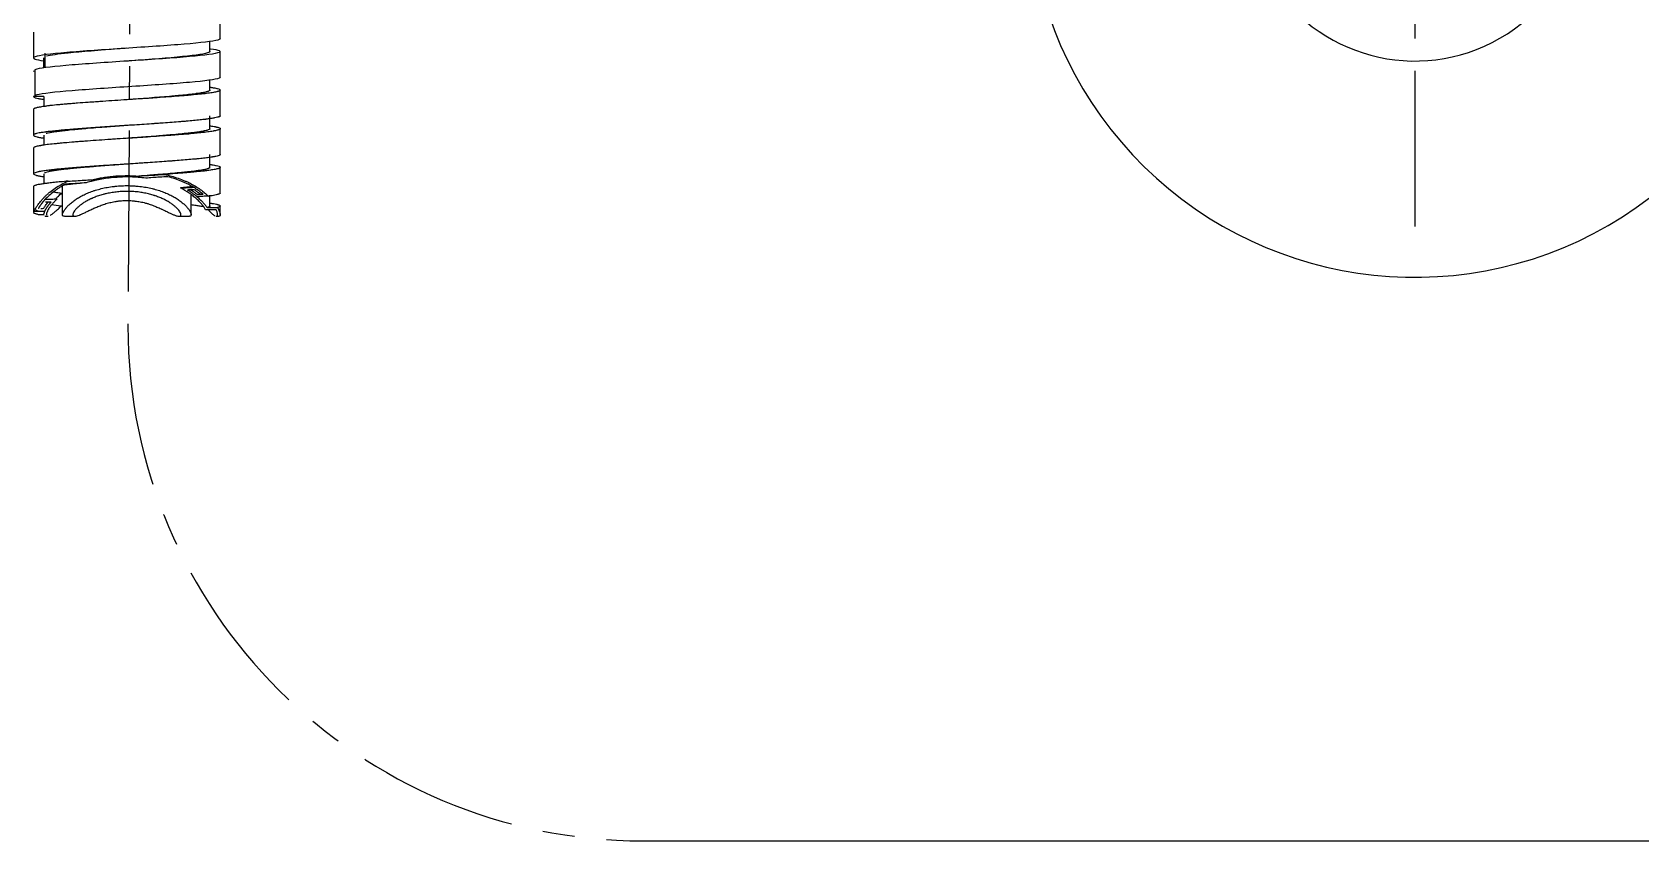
# Model space of a CAD drawing. Extents: x 0 to 1128, y 0 to 827.
# Drawn here: x 252.7 to 377.6, y 131.9 to 194.7 of the extents above; entities that cross this region are included whole.
import ezdxf

# ---------------------------------------------------------------- set-up
doc = ezdxf.new("R2010")
doc.units = 0
doc.header["$LTSCALE"] = 10
doc.header["$MEASUREMENT"] = 0
doc.linetypes.add('CENTER', pattern=[2, 1.25, -0.25, 0.25, -0.25])
doc.linetypes.add('CENTER2', pattern=[28.575, 19.05, -3.175, 3.175, -3.175])
doc.layers.add('1', color=7, linetype='CONTINUOUS')
doc.layers.add('Cneter', color=1, linetype='CENTER2', lineweight=13)

msp = doc.modelspace()

# ---------------------------------------------------------------- linework, layer by layer
at = {"layer": '1', "color": 1, "linetype": 'CENTER', "lineweight": -3}
for p, q in [((260.69, 267.02), (260.13, 171.85)), ((360.05, 231.67), (360.05, 179.58))]:
    msp.add_line(p, q, dxfattribs=at)
at = {"layer": '1', "color": 7, "linetype": 'Continuous', "lineweight": -3}
for p, q in [((253.6, 191.9), (253.6, 192.68)), ((255.05, 180.49), (255.05, 182.72)), ((265.05, 180.49), (265.05, 182.01)), ((253.71, 180.37), (253.94, 180.37)), ((255.21, 180.37), (256, 180.37)), ((264.09, 180.37), (264.91, 180.37)), ((266.97, 180.37), (267.19, 180.37))]:
    msp.add_line(p, q, dxfattribs=at)
for radius, start, end in [(30, 300, 93.8944), (30, 146.1056, 300), (13.2, 210, 30)]:
    msp.add_arc((360.05, 205.63), radius, start, end, dxfattribs=at)
at = {"layer": '1', "color": 1, "linetype": 'CENTER', "lineweight": -3}
msp.add_arc((300.13, 171.85), 40, 180, 270, dxfattribs=at)
at = {"layer": '1', "color": 7, "linetype": 'Continuous', "lineweight": -3}
for points, degree in [([(267.29, 194.17), (267.29, 195.17), (267.29, 196.17)], 2), ([(252.8, 194.67), (252.8, 193.67), (252.8, 192.67)], 2), ([(266.5, 193.17), (266.5, 193.56), (266.5, 193.95)], 2), ([(253.69, 193.05), (253.69, 192.48), (253.69, 191.91)], 2), ([(267.3, 191.17), (267.3, 192.17), (267.3, 193.17)], 2), ([(252.9, 191.75), (252.9, 190.75), (252.9, 189.75)], 2), ([(266.5, 190.16), (266.5, 190.56), (266.5, 190.95)], 2), ([(267.3, 188.16), (267.3, 189.17), (267.3, 190.18)], 2), ([(253.6, 189.67), (253.33, 189.67), (253.07, 189.67), (252.8, 189.67)], 3), ([(252.8, 188.68), (252.8, 187.67), (252.8, 186.66)], 2), ([(252.86, 189.62), (252.86, 189.61), (252.86, 189.6)], 2), ([(253.6, 189.68), (253.6, 189.29), (253.6, 188.89)], 2), ([(266.49, 187.16), (266.49, 187.67), (266.49, 188.17)], 2), ([(253.6, 186.67), (253.6, 186.28), (253.6, 185.89)], 2), ([(267.3, 185.16), (267.3, 186.17), (267.3, 187.18)], 2), ([(252.8, 185.68), (252.8, 184.67), (252.8, 183.66)], 2), ([(266.5, 184.16), (266.5, 184.67), (266.5, 185.17)], 2), ([(253.6, 183.67), (253.6, 183.28), (253.6, 182.89)], 2), ([(267.3, 182.16), (267.3, 183.17), (267.3, 184.18)], 2), ([(252.8, 182.68), (252.8, 181.67), (252.8, 180.66)], 2), ([(264.91, 182.43), (264.86, 182.42), (264.81, 182.42), (264.76, 182.41)], 3), ([(265.49, 181.9), (265.27, 182.07), (265.03, 182.24), (264.76, 182.41)], 3), ([(265.27, 182.43), (265.18, 182.43), (265.1, 182.43), (265.02, 182.42)], 3), ([(265.97, 182.1), (265.75, 182.27), (265.51, 182.44), (265.24, 182.62)], 3), ([(253.94, 181.47), (253.87, 181.46), (253.79, 181.46), (253.72, 181.46)], 3), ([(254.17, 181.47), (254.11, 181.46), (254.07, 181.45), (254.02, 181.44)], 3), ([(254.23, 181.29), (254.42, 181.25), (254.66, 181.22), (254.96, 181.18)], 3), ([(254.91, 182.11), (254.96, 182.11), (255, 182.11), (255.05, 182.11)], 3), ([(265.51, 182.08), (265.58, 182.08), (265.66, 182.09), (265.74, 182.09)], 3), ([(265.74, 182.09), (265.81, 182.09), (265.89, 182.09), (265.97, 182.1)], 3), ([(265.81, 182.1), (265.79, 182.1), (265.76, 182.09), (265.74, 182.09)], 3), ([(266.5, 181.17), (266.5, 182)], 1), ([(267.29, 180.52), (267.29, 181.17)], 1), ([(253.38, 180.98), (253.45, 180.98), (253.52, 180.98), (253.59, 180.99)], 3), ([(266.27, 181.04), (266.4, 181.05), (266.67, 181.05), (266.95, 181.05), (267.09, 181.06)], 3)]:
    msp.add_open_spline(points, degree=degree, dxfattribs=at)
for points, knots in [([(267.29, 194.17), (267.3, 194.12), (266.93, 193.96), (264.31, 193.7), (259.23, 193.37), (254.51, 193.05), (252.38, 192.74), (252.96, 192.54), (253.57, 192.45)], [0, 0, 0, 0, 0.087289, 0.276034, 0.464778, 0.653523, 0.842267, 1, 1, 1, 1]), ([(266.54, 193.39), (267.2, 193.29), (267.71, 193.09), (265.29, 192.77), (260.46, 192.45), (255.45, 192.12), (253.33, 191.89), (252.94, 191.77), (252.9, 191.75)], [0, 0, 0, 0, 0.180216, 0.378062, 0.575909, 0.773756, 0.971603, 1, 1, 1, 1]), ([(260.05, 193.42), (259.82, 193.4), (258.14, 193.28), (255.45, 193.07), (254.12, 192.88), (253.82, 192.8)], [0, 0, 0, 0, 0.080214, 0.600205, 1, 1, 1, 1]), ([(266.5, 193.17), (266.5, 193.15), (266.36, 193.01), (264.71, 192.77), (261.74, 192.55), (260.17, 192.43), (260.06, 192.42)], [0, 0, 0, 0, 0.100189, 0.533786, 0.967382, 1, 1, 1, 1]), ([(252.8, 191.67), (252.8, 191.65), (252.82, 191.63), (252.86, 191.61), (252.86, 191.61), (252.86, 191.61)], [0, 0, 0, 0, 0.990096, 0.990096, 1, 1, 1, 1]), ([(267.3, 191.17), (267.3, 191.15), (267.14, 191.01), (265.29, 190.77), (260.46, 190.45), (255.45, 190.12), (253.33, 189.89), (252.94, 189.77), (252.9, 189.75)], [0, 0, 0, 0, 0.052721, 0.281364, 0.510007, 0.73865, 0.967293, 1, 1, 1, 1]), ([(266.51, 190.4), (266.54, 190.39), (266.58, 190.39), (266.62, 190.38), (266.64, 190.38), (266.67, 190.37), (266.72, 190.36), (266.77, 190.36), (266.91, 190.33), (267.01, 190.31), (267.16, 190.27), (267.22, 190.25), (267.26, 190.22), (267.27, 190.21), (267.28, 190.2), (267.28, 190.2), (267.3, 190.18), (267.3, 190.17), (267.29, 190.14), (267.26, 190.12), (267.19, 190.09), (267.16, 190.08), (267.12, 190.06), (267.11, 190.06), (267.09, 190.06), (267.08, 190.05), (267.05, 190.05), (267.03, 190.04), (266.92, 190.01), (266.81, 189.99), (266.55, 189.95), (266.4, 189.93), (266.19, 189.9), (266.15, 189.9), (266.09, 189.89), (266.06, 189.89), (266.02, 189.88), (265.9, 189.87), (265.78, 189.86), (265.48, 189.83), (265.27, 189.81), (264.93, 189.77), (264.81, 189.76), (264.62, 189.75), (264.56, 189.74), (264.47, 189.73), (264.43, 189.73), (264.37, 189.73), (264.34, 189.72), (264.05, 189.7), (263.78, 189.68), (263.22, 189.64), (262.93, 189.62), (262.56, 189.59), (262.48, 189.59), (262.33, 189.57), (262.25, 189.57), (262.03, 189.55), (261.87, 189.54), (261.41, 189.51), (261.09, 189.49), (260.62, 189.46), (260.46, 189.45), (260.22, 189.43), (260.11, 189.43), (259.98, 189.42), (259.9, 189.41), (259.86, 189.41), (259.5, 189.39), (259.19, 189.36), (258.56, 189.32), (258.25, 189.3), (257.8, 189.27), (257.64, 189.26), (257.42, 189.24), (257.34, 189.24), (257.2, 189.23), (257.12, 189.22), (256.76, 189.2), (256.48, 189.18), (256.08, 189.14), (255.95, 189.13), (255.69, 189.11), (255.56, 189.1), (255.41, 189.09), (255.38, 189.09), (255.31, 189.08), (255.22, 189.07), (255.14, 189.07), (254.96, 189.05), (254.85, 189.04), (254.53, 189.01), (254.33, 188.99), (254.05, 188.96), (253.96, 188.95), (253.84, 188.93), (253.79, 188.92), (253.71, 188.91), (253.68, 188.91), (253.49, 188.88), (253.36, 188.86), (253.19, 188.83), (253.14, 188.82), (253.05, 188.8), (253.01, 188.79), (252.96, 188.77), (252.94, 188.77), (252.91, 188.76), (252.9, 188.75), (252.86, 188.74), (252.85, 188.73), (252.81, 188.7), (252.8, 188.69), (252.8, 188.67)], [0, 0, 0, 0, 0.008171, 0.008171, 0.012731, 0.012731, 0.01729, 0.02641, 0.02641, 0.062888, 0.062888, 0.099365, 0.099365, 0.108485, 0.108485, 0.117604, 0.117604, 0.135843, 0.135843, 0.172321, 0.172321, 0.19056, 0.19056, 0.195119, 0.195119, 0.199679, 0.199679, 0.208798, 0.208798, 0.245276, 0.245276, 0.281754, 0.281754, 0.290873, 0.290873, 0.295433, 0.295433, 0.299993, 0.318231, 0.318231, 0.354709, 0.354709, 0.372948, 0.372948, 0.382067, 0.382067, 0.386627, 0.386627, 0.391187, 0.391187, 0.427665, 0.427665, 0.464142, 0.464142, 0.473262, 0.473262, 0.482381, 0.482381, 0.50062, 0.50062, 0.537098, 0.537098, 0.555337, 0.555337, 0.564456, 0.569016, 0.569016, 0.573575, 0.573575, 0.610053, 0.610053, 0.646531, 0.646531, 0.66477, 0.66477, 0.673889, 0.673889, 0.683009, 0.683009, 0.719486, 0.719486, 0.737725, 0.737725, 0.755964, 0.755964, 0.760524, 0.760524, 0.765083, 0.774203, 0.774203, 0.792442, 0.792442, 0.828919, 0.828919, 0.847158, 0.847158, 0.856278, 0.856278, 0.865397, 0.865397, 0.901875, 0.901875, 0.920114, 0.920114, 0.938352, 0.938352, 0.947472, 0.947472, 0.956591, 0.956591, 0.97483, 0.97483, 1, 1, 1, 1]), ([(266.5, 190.17), (266.5, 190.16), (266.49, 190.15), (266.46, 190.12), (266.43, 190.1), (266.36, 190.07), (266.34, 190.07), (266.32, 190.06), (266.31, 190.06), (266.29, 190.05), (266.24, 190.04), (266.19, 190.02), (266.05, 189.99), (265.94, 189.97), (265.75, 189.94), (265.68, 189.93), (265.57, 189.91), (265.53, 189.91), (265.46, 189.9), (265.42, 189.89), (265.21, 189.86), (265.03, 189.84), (264.65, 189.8), (264.44, 189.78), (264.17, 189.75), (264.11, 189.75), (264, 189.74), (263.94, 189.73), (263.77, 189.72), (263.65, 189.7), (263.29, 189.67), (263.04, 189.65), (262.65, 189.62), (262.52, 189.61), (262.32, 189.59), (262.22, 189.59), (262.11, 189.58), (262.04, 189.57), (262.01, 189.57), (261.7, 189.54), (261.42, 189.52), (260.85, 189.48), (260.57, 189.46), (260.21, 189.43), (260.13, 189.43), (260.05, 189.42), (260.04, 189.42)], [0, 0, 0, 0, 0.042939, 0.042939, 0.1278, 0.1278, 0.149015, 0.149015, 0.159623, 0.159623, 0.17023, 0.212661, 0.212661, 0.297522, 0.297522, 0.339952, 0.339952, 0.361167, 0.361167, 0.382382, 0.382382, 0.467243, 0.467243, 0.552104, 0.552104, 0.573319, 0.573319, 0.594535, 0.594535, 0.636965, 0.636965, 0.721826, 0.721826, 0.764256, 0.764256, 0.785472, 0.796079, 0.796079, 0.806687, 0.806687, 0.891548, 0.891548, 0.976409, 0.976409, 0.997624, 1, 1, 1, 1]), ([(252.8, 189.67), (252.8, 189.65), (252.81, 189.64), (252.85, 189.62), (252.86, 189.61), (252.86, 189.61)], [0, 0, 0, 0, 0.794912, 0.794912, 1, 1, 1, 1]), ([(252.9, 189.59), (252.92, 189.58), (252.94, 189.58), (253.01, 189.55), (253.08, 189.54), (253.17, 189.52), (253.18, 189.52), (253.2, 189.51), (253.21, 189.51), (253.25, 189.5), (253.31, 189.49), (253.39, 189.48), (253.49, 189.46), (253.54, 189.45), (253.58, 189.45)], [0, 0, 0, 0, 0.147966, 0.147966, 0.498597, 0.498597, 0.542426, 0.542426, 0.586255, 0.586255, 0.673913, 0.849228, 0.849228, 1, 1, 1, 1]), ([(267.3, 188.17), (267.3, 188.17), (267.29, 188.16), (267.28, 188.14), (267.26, 188.12), (267.21, 188.1), (267.19, 188.09), (267.15, 188.08), (267.14, 188.07), (267.11, 188.06), (267.1, 188.06), (267.02, 188.04), (266.94, 188.02), (266.77, 187.99), (266.56, 187.95), (266.31, 187.92), (266.16, 187.9), (266.14, 187.9), (266.11, 187.89), (266.09, 187.89), (266.03, 187.89), (265.92, 187.87), (265.81, 187.86), (265.57, 187.83), (265.4, 187.82), (265.05, 187.78), (264.86, 187.77), (264.61, 187.75), (264.56, 187.74), (264.46, 187.73), (264.41, 187.73), (264.26, 187.72), (264.15, 187.71), (263.83, 187.68), (263.61, 187.67), (263.16, 187.63), (262.92, 187.62), (262.57, 187.59), (262.45, 187.58), (262.29, 187.57), (262.26, 187.57), (262.2, 187.57), (262.11, 187.56), (262.02, 187.55), (261.71, 187.53), (261.46, 187.51), (260.96, 187.48), (260.7, 187.46), (260.32, 187.44), (260.19, 187.43), (260, 187.42), (259.93, 187.41), (259.81, 187.41), (259.74, 187.4), (259.42, 187.38), (259.17, 187.36), (258.66, 187.33), (258.41, 187.31), (258.04, 187.29), (257.92, 187.28), (257.74, 187.27), (257.65, 187.26), (257.56, 187.25), (257.5, 187.25), (257.47, 187.25), (257.2, 187.23), (256.96, 187.21), (256.51, 187.18), (256.29, 187.16), (255.86, 187.13), (255.66, 187.11), (255.41, 187.09), (255.36, 187.09), (255.26, 187.08), (255.12, 187.06), (254.98, 187.05), (254.71, 187.03), (254.37, 186.99), (254.08, 186.96), (253.9, 186.94), (253.87, 186.93), (253.82, 186.93), (253.8, 186.93), (253.77, 186.92), (253.69, 186.91), (253.61, 186.9), (253.44, 186.87), (253.34, 186.86), (253.16, 186.82), (253.09, 186.81), (252.99, 186.78), (252.96, 186.77), (252.93, 186.76), (252.93, 186.76), (252.92, 186.76), (252.9, 186.75), (252.88, 186.74), (252.84, 186.72), (252.82, 186.71), (252.8, 186.67), (252.8, 186.66), (252.83, 186.63), (252.84, 186.62), (252.86, 186.61), (252.87, 186.61), (252.89, 186.6), (252.9, 186.59), (252.95, 186.57), (253.01, 186.55), (253.15, 186.52), (253.23, 186.5), (253.38, 186.48), (253.43, 186.47), (253.51, 186.46), (253.55, 186.45), (253.58, 186.45), (253.59, 186.45)], [0, 0, 0, 0, 0.009317, 0.009317, 0.038615, 0.038615, 0.053264, 0.053264, 0.060588, 0.060588, 0.067913, 0.067913, 0.097211, 0.097211, 0.126509, 0.155807, 0.155807, 0.159469, 0.159469, 0.163131, 0.163131, 0.170456, 0.185105, 0.185105, 0.214403, 0.214403, 0.243701, 0.243701, 0.251025, 0.251025, 0.25835, 0.25835, 0.272999, 0.272999, 0.302297, 0.302297, 0.331595, 0.331595, 0.346244, 0.346244, 0.349906, 0.349906, 0.353569, 0.360893, 0.360893, 0.390191, 0.390191, 0.419489, 0.419489, 0.434138, 0.434138, 0.441463, 0.441463, 0.448787, 0.448787, 0.478085, 0.478085, 0.507383, 0.507383, 0.522032, 0.522032, 0.529357, 0.533019, 0.533019, 0.536681, 0.536681, 0.565979, 0.565979, 0.595277, 0.595277, 0.624575, 0.624575, 0.6319, 0.6319, 0.639224, 0.653873, 0.653873, 0.683171, 0.712469, 0.712469, 0.719794, 0.719794, 0.723456, 0.723456, 0.727118, 0.741767, 0.741767, 0.771065, 0.771065, 0.800363, 0.800363, 0.815012, 0.815012, 0.818675, 0.818675, 0.822337, 0.829661, 0.829661, 0.858959, 0.858959, 0.888257, 0.888257, 0.902906, 0.902906, 0.910231, 0.910231, 0.917555, 0.917555, 0.946853, 0.946853, 0.976151, 0.976151, 0.9908, 0.9908, 0.998125, 1, 1, 1, 1]), ([(266.5, 187.4), (266.51, 187.4), (266.52, 187.39), (266.67, 187.37), (266.79, 187.35), (266.93, 187.33), (266.95, 187.32), (266.99, 187.31), (267, 187.31), (267.02, 187.3), (267.03, 187.3), (267.08, 187.29), (267.12, 187.28), (267.22, 187.25), (267.26, 187.23), (267.29, 187.19), (267.3, 187.18), (267.3, 187.17), (267.29, 187.16), (267.29, 187.15), (267.29, 187.15), (267.28, 187.14), (267.26, 187.12), (267.22, 187.1), (267.1, 187.06), (267.02, 187.04), (266.89, 187.01), (266.85, 187), (266.81, 187), (266.78, 186.99), (266.77, 186.99), (266.69, 186.97), (266.62, 186.96), (266.41, 186.93), (266.25, 186.91), (265.9, 186.87), (265.71, 186.85), (265.47, 186.82), (265.44, 186.82), (265.39, 186.82), (265.31, 186.81), (265.22, 186.8), (265.05, 186.79), (264.94, 186.77), (264.58, 186.74), (264.33, 186.72), (263.93, 186.69), (263.8, 186.68), (263.62, 186.67), (263.59, 186.67), (263.52, 186.66), (263.41, 186.65), (263.31, 186.64), (262.95, 186.62), (262.65, 186.6), (262.05, 186.55), (261.74, 186.53), (261.39, 186.51), (261.35, 186.51), (261.27, 186.5), (261.23, 186.5), (261.11, 186.49), (261.03, 186.49), (260.8, 186.47), (260.64, 186.46), (260.16, 186.43), (259.85, 186.41), (259.37, 186.38), (259.21, 186.37), (258.98, 186.35), (258.9, 186.35), (258.74, 186.33), (258.66, 186.33), (258.27, 186.3), (257.96, 186.28), (257.36, 186.24), (257.07, 186.22), (256.71, 186.19), (256.64, 186.19), (256.54, 186.18), (256.5, 186.18), (256.43, 186.17), (256.26, 186.16), (256.09, 186.15), (255.7, 186.11), (255.45, 186.09), (255.09, 186.06), (254.98, 186.05), (254.81, 186.04), (254.76, 186.03), (254.65, 186.02), (254.6, 186.01), (254.34, 185.99), (254.15, 185.97), (253.8, 185.93), (253.65, 185.9), (253.47, 185.88), (253.42, 185.87), (253.38, 185.86), (253.34, 185.86), (253.33, 185.85), (253.25, 185.84), (253.2, 185.83), (253.05, 185.8), (252.97, 185.78), (252.86, 185.74), (252.82, 185.72), (252.81, 185.69), (252.8, 185.68), (252.8, 185.68), (252.8, 185.67), (252.8, 185.67)], [0, 0, 0, 0, 0.002261, 0.002261, 0.038722, 0.038722, 0.047838, 0.047838, 0.052396, 0.052396, 0.056953, 0.056953, 0.075184, 0.075184, 0.111646, 0.111646, 0.129877, 0.129877, 0.138992, 0.14355, 0.14355, 0.148108, 0.148108, 0.184569, 0.184569, 0.221031, 0.221031, 0.230147, 0.234704, 0.234704, 0.239262, 0.239262, 0.257493, 0.257493, 0.293955, 0.293955, 0.330416, 0.330416, 0.334974, 0.334974, 0.339532, 0.348647, 0.348647, 0.366878, 0.366878, 0.40334, 0.40334, 0.421571, 0.421571, 0.426128, 0.426128, 0.430686, 0.439802, 0.439802, 0.476263, 0.476263, 0.512725, 0.512725, 0.517283, 0.517283, 0.521841, 0.521841, 0.530956, 0.530956, 0.549187, 0.549187, 0.585649, 0.585649, 0.603879, 0.603879, 0.612995, 0.612995, 0.62211, 0.62211, 0.658572, 0.658572, 0.695034, 0.695034, 0.704149, 0.704149, 0.708707, 0.708707, 0.713265, 0.731496, 0.731496, 0.767957, 0.767957, 0.786188, 0.786188, 0.795304, 0.795304, 0.804419, 0.804419, 0.840881, 0.840881, 0.877343, 0.877343, 0.886458, 0.891016, 0.891016, 0.895573, 0.895573, 0.913804, 0.913804, 0.950266, 0.950266, 0.986728, 0.986728, 0.995843, 0.995843, 1, 1, 1, 1]), ([(260.05, 187.42), (260.03, 187.42), (260.01, 187.42), (259.76, 187.4), (259.53, 187.38), (259.07, 187.35), (258.84, 187.33), (258.51, 187.31), (258.4, 187.3), (258.23, 187.28), (258.17, 187.28), (258.06, 187.27), (258.01, 187.27), (257.73, 187.25), (257.52, 187.23), (257.1, 187.2), (256.9, 187.18), (256.51, 187.14), (256.32, 187.13), (255.95, 187.09), (255.77, 187.08), (255.44, 187.04), (255.28, 187.02), (254.98, 186.99), (254.84, 186.97), (254.68, 186.95), (254.65, 186.95), (254.59, 186.94), (254.49, 186.93), (254.41, 186.91), (254.25, 186.89), (254.15, 186.87), (253.98, 186.84), (253.9, 186.82), (253.83, 186.8), (253.81, 186.79), (253.79, 186.79), (253.79, 186.79), (253.79, 186.79)], [0, 0, 0, 0, 0.007255, 0.007255, 0.087861, 0.087861, 0.168467, 0.168467, 0.20877, 0.20877, 0.228921, 0.228921, 0.249073, 0.249073, 0.329679, 0.329679, 0.410285, 0.410285, 0.490891, 0.490891, 0.571498, 0.571498, 0.652104, 0.652104, 0.73271, 0.73271, 0.752861, 0.752861, 0.773013, 0.813316, 0.813316, 0.893922, 0.893922, 0.974528, 0.974528, 0.99468, 0.99468, 1, 1, 1, 1]), ([(266.49, 187.17), (266.49, 187.17), (266.49, 187.17), (266.49, 187.16), (266.49, 187.16), (266.49, 187.15), (266.48, 187.14), (266.46, 187.12), (266.42, 187.1), (266.31, 187.05), (266.23, 187.03), (266.11, 187), (266.09, 187), (266.03, 186.99), (266.01, 186.98), (265.92, 186.97), (265.86, 186.96), (265.66, 186.92), (265.51, 186.9), (265.27, 186.87), (265.18, 186.86), (265.05, 186.84), (264.98, 186.84), (264.91, 186.83), (264.86, 186.82), (264.83, 186.82), (264.61, 186.8), (264.41, 186.78), (263.97, 186.73), (263.74, 186.71), (263.43, 186.69), (263.37, 186.68), (263.28, 186.67), (263.25, 186.67), (263.18, 186.66), (263.15, 186.66), (262.99, 186.65), (262.86, 186.64), (262.47, 186.6), (262.2, 186.58), (261.79, 186.55), (261.65, 186.54), (261.44, 186.53), (261.33, 186.52), (261.23, 186.51), (261.15, 186.5), (261.12, 186.5), (260.8, 186.48), (260.51, 186.46), (260.16, 186.43), (260.11, 186.43), (260.05, 186.42)], [0, 0, 0, 0, 0.001706, 0.001706, 0.023033, 0.023033, 0.044361, 0.044361, 0.12967, 0.12967, 0.21498, 0.21498, 0.236308, 0.236308, 0.257635, 0.257635, 0.30029, 0.30029, 0.385599, 0.385599, 0.428254, 0.428254, 0.449582, 0.460245, 0.460245, 0.470909, 0.470909, 0.556219, 0.556219, 0.641529, 0.641529, 0.662856, 0.662856, 0.67352, 0.67352, 0.684183, 0.684183, 0.726838, 0.726838, 0.812148, 0.812148, 0.854803, 0.854803, 0.87613, 0.886794, 0.886794, 0.897458, 0.897458, 0.982767, 0.982767, 1, 1, 1, 1]), ([(267.3, 185.17), (267.3, 185.16), (267.29, 185.16), (267.28, 185.14), (267.27, 185.13), (267.23, 185.11), (267.19, 185.09), (267.09, 185.06), (267.02, 185.04), (266.91, 185.01), (266.86, 185), (266.81, 184.99), (266.79, 184.99), (266.77, 184.99), (266.76, 184.99), (266.72, 184.98), (266.69, 184.98), (266.56, 184.95), (266.45, 184.94), (266.19, 184.9), (266.05, 184.89), (265.82, 184.86), (265.75, 184.85), (265.62, 184.84), (265.58, 184.84), (265.5, 184.83), (265.46, 184.82), (265.24, 184.8), (265.06, 184.79), (264.68, 184.75), (264.48, 184.74), (264.07, 184.7), (263.85, 184.68), (263.6, 184.67), (263.57, 184.66), (263.51, 184.66), (263.43, 184.65), (263.23, 184.64), (263.05, 184.63), (262.7, 184.6), (262.46, 184.58), (261.98, 184.55), (261.73, 184.53), (261.42, 184.51), (261.35, 184.51), (261.23, 184.5), (261.16, 184.5), (260.97, 184.48), (260.84, 184.47), (260.46, 184.45), (260.21, 184.43), (259.7, 184.4), (259.45, 184.38), (259.13, 184.36), (259.06, 184.36), (258.94, 184.35), (258.87, 184.34), (258.68, 184.33), (258.56, 184.32), (258.18, 184.3), (257.94, 184.28), (257.45, 184.25), (257.22, 184.23), (256.87, 184.2), (256.76, 184.2), (256.58, 184.18), (256.53, 184.18), (256.42, 184.17), (256.36, 184.17), (256.09, 184.15), (255.87, 184.13), (255.47, 184.1), (255.27, 184.08), (254.99, 184.05), (254.9, 184.04), (254.77, 184.03), (254.73, 184.03), (254.64, 184.02), (254.6, 184.02), (254.39, 183.99), (254.23, 183.98), (253.94, 183.94), (253.81, 183.93), (253.56, 183.89), (253.45, 183.88), (253.33, 183.85), (253.31, 183.85), (253.26, 183.84), (253.19, 183.83), (253.05, 183.8), (252.96, 183.77), (252.87, 183.74), (252.84, 183.72), (252.82, 183.7), (252.81, 183.7), (252.81, 183.69), (252.8, 183.69), (252.8, 183.67), (252.8, 183.67), (252.81, 183.64), (252.84, 183.62), (252.9, 183.59), (252.95, 183.57), (253.03, 183.55), (253.04, 183.55), (253.08, 183.54), (253.1, 183.53), (253.15, 183.52), (253.27, 183.5), (253.42, 183.47), (253.55, 183.45), (253.57, 183.45), (253.59, 183.45)], [0, 0, 0, 0, 0.013707, 0.013707, 0.028352, 0.028352, 0.057642, 0.057642, 0.086931, 0.086931, 0.101576, 0.101576, 0.105237, 0.105237, 0.108898, 0.108898, 0.11622, 0.11622, 0.14551, 0.14551, 0.174799, 0.174799, 0.189444, 0.189444, 0.196766, 0.196766, 0.204089, 0.204089, 0.233378, 0.233378, 0.262668, 0.262668, 0.291957, 0.291957, 0.295618, 0.295618, 0.299279, 0.306602, 0.321247, 0.321247, 0.350536, 0.350536, 0.379825, 0.379825, 0.387148, 0.387148, 0.39447, 0.39447, 0.409115, 0.409115, 0.438404, 0.438404, 0.467694, 0.467694, 0.475016, 0.475016, 0.482338, 0.482338, 0.496983, 0.496983, 0.526273, 0.526273, 0.555562, 0.555562, 0.570207, 0.570207, 0.577529, 0.577529, 0.584852, 0.584852, 0.614141, 0.614141, 0.64343, 0.64343, 0.658075, 0.658075, 0.665397, 0.665397, 0.67272, 0.67272, 0.702009, 0.702009, 0.731299, 0.731299, 0.760588, 0.760588, 0.767911, 0.767911, 0.775233, 0.789878, 0.819167, 0.819167, 0.848456, 0.848456, 0.855779, 0.855779, 0.863101, 0.863101, 0.877746, 0.877746, 0.907035, 0.907035, 0.936325, 0.936325, 0.943647, 0.943647, 0.95097, 0.95097, 0.965614, 0.994904, 0.994904, 1, 1, 1, 1]), ([(259.98, 184.42), (259.89, 184.41), (259.79, 184.4), (259.58, 184.39), (259.46, 184.38), (259.29, 184.36), (259.23, 184.36), (259.11, 184.35), (259.06, 184.35), (258.77, 184.33), (258.55, 184.31), (258.1, 184.28), (257.89, 184.26), (257.56, 184.23), (257.46, 184.22), (257.3, 184.21), (257.25, 184.21), (257.14, 184.2), (257.09, 184.19), (256.83, 184.17), (256.64, 184.16), (256.26, 184.12), (256.07, 184.1), (255.81, 184.08), (255.72, 184.07), (255.6, 184.06), (255.56, 184.05), (255.47, 184.04), (255.43, 184.04), (255.23, 184.02), (255.08, 184), (254.8, 183.97), (254.67, 183.95), (254.43, 183.92), (254.32, 183.9), (254.19, 183.88), (254.17, 183.87), (254.12, 183.87), (254.05, 183.85), (253.99, 183.84), (253.88, 183.81), (253.77, 183.78), (253.69, 183.75), (253.66, 183.74)], [0, 0, 0, 0, 0.032141, 0.032141, 0.069866, 0.069866, 0.088728, 0.088728, 0.10759, 0.10759, 0.183039, 0.183039, 0.258488, 0.258488, 0.296213, 0.296213, 0.315075, 0.315075, 0.333937, 0.333937, 0.409386, 0.409386, 0.484835, 0.484835, 0.522559, 0.522559, 0.541422, 0.541422, 0.560284, 0.560284, 0.635733, 0.635733, 0.711182, 0.711182, 0.786631, 0.786631, 0.805493, 0.805493, 0.824355, 0.86208, 0.86208, 0.937529, 1, 1, 1, 1]), ([(266.5, 184.17), (266.5, 184.16), (266.49, 184.14), (266.46, 184.12), (266.45, 184.11), (266.41, 184.09), (266.4, 184.09), (266.38, 184.08), (266.38, 184.08), (266.36, 184.07), (266.35, 184.07), (266.28, 184.05), (266.2, 184.02), (266, 183.98), (265.88, 183.96), (265.72, 183.93), (265.68, 183.93), (265.61, 183.92), (265.57, 183.91), (265.46, 183.9), (265.38, 183.89), (265.13, 183.85), (264.95, 183.83), (264.65, 183.8), (264.55, 183.79), (264.39, 183.77), (264.34, 183.77), (264.23, 183.76), (264.17, 183.75), (263.89, 183.73), (263.66, 183.7), (263.17, 183.66), (262.91, 183.64), (262.58, 183.61), (262.48, 183.61), (262.38, 183.6), (262.31, 183.59), (262.28, 183.59), (262.11, 183.58), (261.97, 183.57), (261.55, 183.53), (261.27, 183.51), (260.98, 183.49)], [0, 0, 0, 0, 0.058381, 0.058381, 0.105462, 0.105462, 0.129002, 0.129002, 0.140773, 0.140773, 0.152543, 0.152543, 0.246705, 0.246705, 0.340867, 0.340867, 0.364407, 0.364407, 0.387948, 0.387948, 0.435029, 0.435029, 0.52919, 0.52919, 0.576271, 0.576271, 0.599812, 0.599812, 0.623352, 0.623352, 0.717514, 0.717514, 0.811676, 0.811676, 0.835217, 0.846987, 0.846987, 0.858757, 0.858757, 0.905838, 0.905838, 1, 1, 1, 1]), ([(260.98, 183.49), (261.31, 183.51), (261.64, 183.54), (262.3, 183.58), (262.63, 183.6), (262.96, 183.62)], [0, 0, 0, 0, 0.499952, 0.499952, 1, 1, 1, 1]), ([(266.5, 184.4), (266.52, 184.39), (266.57, 184.39), (266.62, 184.38), (266.79, 184.35), (266.9, 184.33), (267.08, 184.29), (267.15, 184.27), (267.21, 184.25), (267.22, 184.24), (267.23, 184.24), (267.25, 184.23), (267.26, 184.22), (267.28, 184.21), (267.29, 184.2), (267.3, 184.16), (267.29, 184.14), (267.24, 184.11), (267.22, 184.1), (267.19, 184.09), (267.18, 184.09), (267.16, 184.08), (267.16, 184.08), (267.13, 184.07), (267.12, 184.06), (267.02, 184.04), (266.93, 184.02), (266.7, 183.98), (266.57, 183.96), (266.38, 183.93), (266.34, 183.92), (266.26, 183.91), (266.22, 183.91), (266.09, 183.89), (266, 183.88), (265.72, 183.85), (265.52, 183.83), (265.19, 183.8), (265.07, 183.79), (264.9, 183.77), (264.84, 183.77), (264.75, 183.76), (264.72, 183.76), (264.65, 183.75), (264.62, 183.75), (264.34, 183.72), (264.08, 183.7), (263.54, 183.66), (263.26, 183.64), (262.96, 183.62)], [0, 0, 0, 0, 0.009381, 0.029597, 0.029597, 0.110464, 0.110464, 0.191331, 0.191331, 0.201439, 0.201439, 0.211548, 0.231764, 0.231764, 0.272198, 0.272198, 0.353065, 0.353065, 0.393498, 0.393498, 0.403607, 0.403607, 0.413715, 0.413715, 0.433932, 0.433932, 0.514799, 0.514799, 0.595666, 0.595666, 0.615882, 0.615882, 0.636099, 0.636099, 0.676532, 0.676532, 0.757399, 0.757399, 0.797833, 0.797833, 0.818049, 0.818049, 0.828158, 0.828158, 0.838266, 0.838266, 0.919133, 0.919133, 1, 1, 1, 1]), ([(262.96, 183.62), (263.34, 183.54), (263.7, 183.44), (264.2, 183.27), (264.36, 183.2), (264.59, 183.1), (264.67, 183.07), (264.78, 183.02), (264.82, 183), (264.89, 182.96), (264.93, 182.95), (265.11, 182.85), (265.25, 182.78), (265.51, 182.62), (265.63, 182.54), (265.87, 182.37), (265.98, 182.28), (266.14, 182.15), (266.19, 182.11), (266.29, 182.02), (266.34, 181.97), (266.39, 181.93)], [0, 0, 0, 0, 0.25, 0.25, 0.375, 0.375, 0.4375, 0.4375, 0.46875, 0.46875, 0.5, 0.5, 0.625, 0.625, 0.75, 0.75, 0.875, 0.875, 0.9375, 0.9375, 1, 1, 1, 1]), ([(255.48, 183.1), (255.29, 183.08), (255.1, 183.06), (254.75, 183.03), (254.58, 183.01), (254.27, 182.98), (254.12, 182.96), (253.95, 182.94), (253.91, 182.94), (253.85, 182.93), (253.75, 182.92), (253.66, 182.91), (253.49, 182.88), (253.39, 182.87), (253.2, 182.83), (253.13, 182.82), (253.04, 182.8), (253.03, 182.79), (253, 182.78), (252.98, 182.78), (252.94, 182.77), (252.92, 182.76), (252.85, 182.73), (252.83, 182.72), (252.8, 182.69), (252.8, 182.68), (252.8, 182.67)], [0, 0, 0, 0, 0.116645, 0.116645, 0.233291, 0.233291, 0.349936, 0.349936, 0.379097, 0.379097, 0.408259, 0.466581, 0.466581, 0.583227, 0.583227, 0.699872, 0.699872, 0.729033, 0.729033, 0.758194, 0.758194, 0.816517, 0.816517, 0.933162, 0.933162, 1, 1, 1, 1]), ([(252.85, 180.73), (252.88, 180.81), (252.92, 180.9), (253, 181.04), (253.03, 181.09), (253.08, 181.16), (253.09, 181.18), (253.13, 181.24), (253.14, 181.26), (253.23, 181.39), (253.32, 181.49), (253.43, 181.63), (253.45, 181.66), (253.5, 181.71), (253.58, 181.79), (253.71, 181.93), (253.82, 182.03), (253.91, 182.11), (253.94, 182.14), (254.01, 182.19), (254.04, 182.22), (254.2, 182.35), (254.34, 182.45), (254.63, 182.65), (254.79, 182.75), (255.12, 182.93), (255.3, 183.01), (255.48, 183.1)], [0, 0, 0, 0, 0.125, 0.125, 0.1875, 0.1875, 0.21875, 0.21875, 0.25, 0.25, 0.375, 0.375, 0.40625, 0.40625, 0.4375, 0.5, 0.5625, 0.5625, 0.59375, 0.59375, 0.625, 0.625, 0.75, 0.75, 0.875, 0.875, 1, 1, 1, 1]), ([(255.31, 182.87), (255.14, 182.78), (254.97, 182.69), (254.78, 182.57), (254.75, 182.55), (254.67, 182.5), (254.64, 182.48), (254.53, 182.4), (254.46, 182.36), (254.26, 182.2), (254.13, 182.1), (253.91, 181.89), (253.8, 181.79), (253.7, 181.69)], [0, 0, 0, 0, 0.25, 0.25, 0.3125, 0.3125, 0.375, 0.375, 0.5, 0.5, 0.75, 0.75, 1, 1, 1, 1]), ([(255.05, 180.49), (255.05, 180.53), (255.06, 180.57), (255.09, 180.66), (255.11, 180.71), (255.18, 180.82), (255.22, 180.87), (255.28, 180.95), (255.29, 180.97), (255.31, 181), (255.33, 181.01), (255.37, 181.06), (255.39, 181.09), (255.49, 181.19), (255.55, 181.25), (255.7, 181.39), (255.78, 181.45), (255.91, 181.55), (255.95, 181.59), (256.02, 181.64), (256.05, 181.65), (256.1, 181.69), (256.12, 181.7), (256.24, 181.78), (256.35, 181.85), (256.57, 181.97), (256.69, 182.03), (256.93, 182.14), (257.06, 182.2), (257.26, 182.27), (257.33, 182.3), (257.43, 182.34), (257.47, 182.35), (257.54, 182.37), (257.58, 182.38), (257.76, 182.44), (257.91, 182.48), (258.21, 182.55), (258.37, 182.59), (258.69, 182.64), (258.85, 182.67), (259.06, 182.69), (259.1, 182.7), (259.19, 182.71), (259.31, 182.72), (259.44, 182.73), (259.69, 182.74), (259.86, 182.75), (260.21, 182.75), (260.38, 182.74), (260.59, 182.73), (260.63, 182.73), (260.72, 182.72), (260.85, 182.71), (260.97, 182.7), (261.22, 182.67), (261.39, 182.65), (261.71, 182.59), (261.87, 182.56), (262.06, 182.51), (262.1, 182.5), (262.18, 182.48), (262.29, 182.45), (262.4, 182.42), (262.62, 182.35), (262.76, 182.31), (263.02, 182.2), (263.15, 182.15), (263.4, 182.03), (263.52, 181.97), (263.74, 181.85), (263.85, 181.79), (264.05, 181.66), (264.14, 181.59), (264.27, 181.49), (264.31, 181.46), (264.39, 181.39), (264.43, 181.36), (264.54, 181.26), (264.61, 181.19), (264.73, 181.06), (264.78, 181), (264.85, 180.91), (264.88, 180.88), (264.91, 180.84), (264.92, 180.82), (264.93, 180.79), (264.94, 180.78), (264.98, 180.71), (265.01, 180.66), (265.04, 180.57), (265.05, 180.53), (265.05, 180.49)], [0, 0, 0, 0, 0.03125, 0.03125, 0.0625, 0.0625, 0.09375, 0.09375, 0.101563, 0.101563, 0.109375, 0.109375, 0.125, 0.125, 0.15625, 0.15625, 0.1875, 0.1875, 0.203125, 0.203125, 0.210938, 0.210938, 0.21875, 0.21875, 0.25, 0.25, 0.28125, 0.28125, 0.3125, 0.3125, 0.328125, 0.328125, 0.335938, 0.335938, 0.34375, 0.34375, 0.375, 0.375, 0.40625, 0.40625, 0.4375, 0.4375, 0.445313, 0.445313, 0.453125, 0.46875, 0.46875, 0.5, 0.5, 0.53125, 0.53125, 0.539063, 0.539063, 0.546875, 0.5625, 0.5625, 0.59375, 0.59375, 0.625, 0.625, 0.632813, 0.632813, 0.640625, 0.65625, 0.65625, 0.6875, 0.6875, 0.71875, 0.71875, 0.75, 0.75, 0.78125, 0.78125, 0.8125, 0.8125, 0.828125, 0.828125, 0.84375, 0.84375, 0.875, 0.875, 0.90625, 0.90625, 0.921875, 0.921875, 0.929688, 0.929688, 0.9375, 0.9375, 0.96875, 0.96875, 1, 1, 1, 1]), ([(256.9, 182.97), (256.68, 182.95), (256.48, 182.93), (256.08, 182.89), (255.89, 182.87), (255.63, 182.85), (255.54, 182.84), (255.41, 182.82), (255.37, 182.82), (255.29, 182.81), (255.25, 182.8), (255.19, 182.8), (255.16, 182.79), (255.14, 182.79)], [0, 0, 0, 0, 0.316982, 0.316982, 0.633965, 0.633965, 0.792456, 0.792456, 0.871701, 0.871701, 0.950947, 0.950947, 1, 1, 1, 1]), ([(256.9, 182.97), (256.69, 182.95), (256.48, 182.94), (255.95, 182.91), (255.63, 182.89), (255.31, 182.87)], [0, 0, 0, 0, 0.397982, 0.397982, 1, 1, 1, 1]), ([(255.48, 183.1), (255.69, 183.11), (255.91, 183.12), (256.52, 183.16), (256.93, 183.19), (257.33, 183.21)], [0, 0, 0, 0, 0.342498, 0.342498, 1, 1, 1, 1]), ([(261.51, 183.33), (261.31, 183.36), (261.12, 183.38), (260.72, 183.41), (260.52, 183.42), (260.13, 183.43), (259.92, 183.42), (259.67, 183.42), (259.62, 183.42), (259.52, 183.41), (259.37, 183.4), (259.22, 183.39), (258.93, 183.37), (258.73, 183.35), (258.35, 183.3), (258.16, 183.27), (257.92, 183.23), (257.88, 183.22), (257.78, 183.2), (257.65, 183.17), (257.51, 183.14), (257.24, 183.07), (257.07, 183.02), (256.9, 182.97)], [0, 0, 0, 0, 0.125, 0.125, 0.25, 0.25, 0.375, 0.375, 0.40625, 0.40625, 0.4375, 0.5, 0.5, 0.625, 0.625, 0.75, 0.75, 0.78125, 0.78125, 0.8125, 0.875, 0.875, 1, 1, 1, 1]), ([(257.33, 183.21), (257.47, 183.25), (257.76, 183.31), (258.2, 183.39), (258.5, 183.43), (258.8, 183.46), (258.95, 183.48), (259.15, 183.49), (259.18, 183.5), (259.26, 183.5), (259.3, 183.5), (259.42, 183.51), (259.5, 183.51), (259.73, 183.52), (259.89, 183.53), (260.2, 183.53), (260.52, 183.52), (260.83, 183.5), (260.98, 183.49)], [0, 0, 0, 0, 0.125, 0.25, 0.375, 0.375, 0.5, 0.5, 0.53125, 0.53125, 0.5625, 0.5625, 0.625, 0.625, 0.75, 0.75, 0.875, 1, 1, 1, 1]), ([(263.23, 183.44), (263.02, 183.43), (262.81, 183.42), (262.23, 183.38), (261.87, 183.36), (261.51, 183.33)], [0, 0, 0, 0, 0.367727, 0.367727, 1, 1, 1, 1]), ([(265.24, 182.62), (265.17, 182.66), (265.1, 182.7), (264.95, 182.78), (264.88, 182.82), (264.72, 182.9), (264.64, 182.94), (264.48, 183.01), (264.4, 183.05), (264.15, 183.15), (263.97, 183.22), (263.61, 183.34), (263.42, 183.39), (263.23, 183.44)], [0, 0, 0, 0, 0.125, 0.125, 0.25, 0.25, 0.375, 0.375, 0.5, 0.5, 0.75, 0.75, 1, 1, 1, 1]), ([(265.16, 182.68), (265.02, 182.66), (264.72, 182.62), (264.37, 182.59), (264.2, 182.57)], [0, 0, 0, 0, 0.510083, 1, 1, 1, 1]), ([(264.2, 182.57), (264.37, 182.58), (264.55, 182.59), (264.9, 182.6), (265.07, 182.61), (265.25, 182.62)], [0, 0, 0, 0, 0.499972, 0.499972, 1, 1, 1, 1]), ([(266.16, 180.87), (266.13, 180.94), (266.09, 181), (265.99, 181.14), (265.94, 181.21), (265.82, 181.35), (265.75, 181.43), (265.61, 181.57), (265.54, 181.65), (265.41, 181.76), (265.37, 181.8), (265.28, 181.87), (265.24, 181.91), (265.09, 182.02), (265, 182.09), (264.68, 182.31), (264.45, 182.44), (264.2, 182.57)], [0, 0, 0, 0, 0.125, 0.125, 0.25, 0.25, 0.375, 0.375, 0.5, 0.5, 0.5625, 0.5625, 0.625, 0.625, 0.75, 0.75, 1, 1, 1, 1]), ([(265.02, 182.42), (264.98, 182.42), (264.89, 182.42), (264.81, 182.42), (264.77, 182.41)], [0, 0, 0, 0, 0.502651, 1, 1, 1, 1]), ([(265.02, 182.42), (265.1, 182.37), (265.19, 182.31), (265.35, 182.2), (265.43, 182.14), (265.5, 182.08)], [0, 0, 0, 0, 0.499232, 0.499232, 1, 1, 1, 1]), ([(265.74, 182.09), (265.67, 182.15), (265.59, 182.21), (265.43, 182.32), (265.35, 182.38), (265.27, 182.43)], [0, 0, 0, 0, 0.499249, 0.499249, 1, 1, 1, 1]), ([(253.7, 181.69), (253.7, 181.68), (253.68, 181.67), (253.67, 181.65), (253.65, 181.63), (253.63, 181.61), (253.62, 181.59), (253.6, 181.57), (253.58, 181.55), (253.57, 181.53), (253.55, 181.51), (253.54, 181.49), (253.52, 181.48), (253.5, 181.46), (253.49, 181.44), (253.47, 181.42), (253.46, 181.4), (253.45, 181.38), (253.43, 181.37), (253.42, 181.35), (253.4, 181.33), (253.39, 181.31), (253.38, 181.29), (253.37, 181.28), (253.35, 181.26), (253.34, 181.24), (253.33, 181.23), (253.32, 181.21), (253.3, 181.19), (253.29, 181.17), (253.28, 181.16), (253.27, 181.14), (253.26, 181.12), (253.25, 181.11), (253.24, 181.09), (253.23, 181.07), (253.22, 181.06), (253.21, 181.04), (253.2, 181.03), (253.19, 181.01), (253.18, 180.99), (253.18, 180.98), (253.17, 180.98)], [0, 0, 0, 0, 0.026044, 0.052034, 0.077971, 0.103853, 0.129682, 0.155457, 0.181178, 0.206846, 0.232459, 0.258019, 0.283526, 0.308978, 0.334377, 0.359723, 0.385014, 0.410253, 0.435437, 0.460568, 0.485646, 0.51067, 0.535641, 0.560558, 0.585422, 0.610233, 0.634991, 0.659695, 0.684346, 0.708944, 0.733489, 0.757981, 0.78242, 0.806806, 0.83114, 0.85542, 0.879648, 0.903824, 0.927946, 0.952017, 0.976034, 1, 1, 1, 1]), ([(253.59, 180.99), (253.63, 181.06), (253.68, 181.14), (253.8, 181.3), (253.87, 181.38), (253.94, 181.47)], [0, 0, 0, 0, 0.498276, 0.498276, 1, 1, 1, 1]), ([(253.67, 180.74), (253.67, 180.74), (253.67, 180.75), (253.68, 180.76), (253.68, 180.78), (253.69, 180.79), (253.69, 180.8), (253.7, 180.82), (253.71, 180.83), (253.71, 180.84), (253.72, 180.86), (253.73, 180.87), (253.74, 180.89), (253.74, 180.9), (253.75, 180.91), (253.76, 180.93), (253.77, 180.94), (253.78, 180.96), (253.79, 180.97), (253.8, 180.99), (253.81, 181), (253.82, 181.02), (253.83, 181.03), (253.84, 181.05), (253.85, 181.07), (253.86, 181.08), (253.87, 181.1), (253.88, 181.11), (253.89, 181.13), (253.9, 181.15), (253.92, 181.16), (253.93, 181.18), (253.94, 181.2), (253.96, 181.22), (253.97, 181.23), (253.98, 181.25), (254, 181.27), (254.01, 181.29), (254.02, 181.3), (254.04, 181.32), (254.05, 181.34), (254.07, 181.36), (254.09, 181.38), (254.1, 181.4), (254.12, 181.42), (254.13, 181.43), (254.15, 181.45), (254.16, 181.47), (254.17, 181.47)], [0, 0, 0, 0, 0.01975, 0.039587, 0.05951, 0.079521, 0.099619, 0.119805, 0.140078, 0.160438, 0.180887, 0.201423, 0.222047, 0.242759, 0.26356, 0.284448, 0.305425, 0.326491, 0.347645, 0.368888, 0.390219, 0.41164, 0.433149, 0.454747, 0.476435, 0.498212, 0.520077, 0.542033, 0.564077, 0.586211, 0.608435, 0.630748, 0.653151, 0.675644, 0.698226, 0.720899, 0.743661, 0.766513, 0.789456, 0.812488, 0.835611, 0.858824, 0.882127, 0.905521, 0.929005, 0.952579, 0.976244, 1, 1, 1, 1]), ([(253.7, 181.69), (253.86, 181.69), (254.01, 181.7), (254.33, 181.71), (254.48, 181.72), (254.64, 181.72)], [0, 0, 0, 0, 0.49997, 0.49997, 1, 1, 1, 1]), ([(254.64, 181.72), (254.57, 181.66), (254.5, 181.59), (254.38, 181.46), (254.32, 181.4), (254.21, 181.27), (254.16, 181.21), (254.07, 181.09), (254.03, 181.03), (253.96, 180.92), (253.93, 180.86), (253.9, 180.8), (253.89, 180.78), (253.88, 180.76), (253.86, 180.72), (253.85, 180.68), (253.82, 180.62), (253.81, 180.58), (253.8, 180.52), (253.8, 180.51), (253.8, 180.49)], [0, 0, 0, 0, 0.133654, 0.133654, 0.267308, 0.267308, 0.400963, 0.400963, 0.534617, 0.534617, 0.668271, 0.668271, 0.701685, 0.701685, 0.735098, 0.801925, 0.801925, 0.935579, 0.935579, 1, 1, 1, 1]), ([(254.17, 181.47), (254.13, 181.47), (254.05, 181.47), (253.98, 181.47), (253.94, 181.47)], [0, 0, 0, 0, 0.497322, 1, 1, 1, 1]), ([(254.12, 180.46), (254.12, 180.46), (254.12, 180.46), (254.13, 180.46), (254.14, 180.47), (254.21, 180.51), (254.26, 180.55), (254.38, 180.65), (254.45, 180.7), (254.55, 180.79), (254.58, 180.82), (254.65, 180.89), (254.69, 180.92), (254.8, 181.03), (254.88, 181.1), (254.96, 181.18)], [0, 0, 0, 0, 0.0034, 0.0034, 0.062024, 0.062024, 0.296518, 0.296518, 0.531012, 0.531012, 0.648259, 0.648259, 0.765506, 0.765506, 1, 1, 1, 1]), ([(254.32, 182.27), (254.4, 182.26), (254.49, 182.24), (254.71, 182.21), (254.84, 182.19), (255.01, 182.17), (255.03, 182.17), (255.05, 182.16)], [0, 0, 0, 0, 0.414269, 0.414269, 0.930331, 0.930331, 1, 1, 1, 1]), ([(254.51, 181.72), (254.56, 181.77), (254.61, 181.83), (254.75, 181.96), (254.83, 182.03), (254.91, 182.11)], [0, 0, 0, 0, 0.418773, 0.418773, 1, 1, 1, 1]), ([(264.25, 180.49), (264.25, 180.52), (264.24, 180.55), (264.21, 180.63), (264.19, 180.67), (264.14, 180.75), (264.11, 180.8), (264.06, 180.86), (264.05, 180.87), (264.03, 180.9), (264.02, 180.91), (263.98, 180.95), (263.96, 180.97), (263.88, 181.05), (263.82, 181.1), (263.7, 181.2), (263.63, 181.26), (263.52, 181.33), (263.49, 181.36), (263.41, 181.41), (263.37, 181.44), (263.24, 181.52), (263.15, 181.57), (262.96, 181.67), (262.87, 181.71), (262.66, 181.81), (262.55, 181.85), (262.38, 181.91), (262.33, 181.93), (262.24, 181.96), (262.21, 181.97), (262.15, 181.99), (262.12, 182), (261.97, 182.05), (261.84, 182.08), (261.59, 182.14), (261.46, 182.17), (261.19, 182.22), (261.05, 182.24), (260.88, 182.26), (260.84, 182.26), (260.77, 182.27), (260.66, 182.28), (260.56, 182.29), (260.34, 182.3), (260.2, 182.3), (259.92, 182.3), (259.77, 182.3), (259.56, 182.29), (259.49, 182.28), (259.35, 182.27), (259.28, 182.26), (259.07, 182.24), (258.93, 182.22), (258.66, 182.17), (258.53, 182.15), (258.37, 182.11), (258.33, 182.1), (258.27, 182.08), (258.17, 182.06), (258.08, 182.03), (257.9, 181.98), (257.78, 181.94), (257.56, 181.85), (257.45, 181.81), (257.32, 181.75), (257.29, 181.74), (257.24, 181.72), (257.16, 181.68), (257.09, 181.64), (256.95, 181.57), (256.86, 181.52), (256.69, 181.42), (256.62, 181.36), (256.52, 181.3), (256.51, 181.29), (256.47, 181.26), (256.45, 181.25), (256.4, 181.21), (256.37, 181.18), (256.27, 181.1), (256.22, 181.05), (256.12, 180.95), (256.07, 180.9), (255.99, 180.8), (255.96, 180.76), (255.93, 180.7), (255.92, 180.69), (255.91, 180.67), (255.89, 180.64), (255.88, 180.61), (255.86, 180.55), (255.85, 180.52), (255.85, 180.49)], [0, 0, 0, 0, 0.03125, 0.03125, 0.0625, 0.0625, 0.09375, 0.09375, 0.101562, 0.101562, 0.109375, 0.109375, 0.125, 0.125, 0.15625, 0.15625, 0.1875, 0.1875, 0.203125, 0.203125, 0.21875, 0.21875, 0.25, 0.25, 0.28125, 0.28125, 0.3125, 0.3125, 0.328125, 0.328125, 0.335937, 0.335937, 0.34375, 0.34375, 0.375, 0.375, 0.40625, 0.40625, 0.4375, 0.4375, 0.445312, 0.445312, 0.453125, 0.46875, 0.46875, 0.5, 0.5, 0.53125, 0.53125, 0.546875, 0.546875, 0.5625, 0.5625, 0.59375, 0.59375, 0.625, 0.625, 0.632812, 0.632812, 0.640625, 0.65625, 0.65625, 0.6875, 0.6875, 0.71875, 0.71875, 0.726562, 0.726562, 0.734375, 0.75, 0.75, 0.78125, 0.78125, 0.8125, 0.8125, 0.820312, 0.820312, 0.828125, 0.828125, 0.84375, 0.84375, 0.875, 0.875, 0.90625, 0.90625, 0.9375, 0.9375, 0.945312, 0.945312, 0.953125, 0.96875, 0.96875, 1, 1, 1, 1]), ([(255.85, 180.49), (255.85, 180.46), (255.86, 180.41), (255.9, 180.39), (255.95, 180.38), (255.96, 180.37), (255.99, 180.37), (256, 180.37), (256.02, 180.37), (256.03, 180.37), (256.08, 180.38), (256.13, 180.39), (256.24, 180.42), (256.3, 180.44), (256.38, 180.47), (256.4, 180.48), (256.43, 180.49), (256.45, 180.5), (256.5, 180.53), (256.54, 180.54), (256.66, 180.59), (256.74, 180.63), (256.91, 180.72), (257, 180.76), (257.15, 180.83), (257.19, 180.85), (257.29, 180.9), (257.34, 180.93), (257.5, 181), (257.6, 181.04), (257.83, 181.14), (257.94, 181.18), (258.12, 181.25), (258.18, 181.27), (258.3, 181.31), (258.36, 181.33), (258.55, 181.39), (258.68, 181.42), (258.94, 181.48), (259.07, 181.51), (259.25, 181.53), (259.28, 181.54), (259.35, 181.55), (259.45, 181.56), (259.56, 181.57), (259.77, 181.59), (259.91, 181.59), (260.19, 181.59), (260.33, 181.59), (260.5, 181.57), (260.54, 181.57), (260.61, 181.56), (260.71, 181.55), (260.82, 181.54), (261.02, 181.51), (261.16, 181.48), (261.35, 181.44), (261.42, 181.42), (261.52, 181.39), (261.55, 181.39), (261.61, 181.37), (261.64, 181.36), (261.8, 181.31), (261.92, 181.27), (262.16, 181.18), (262.27, 181.14), (262.49, 181.04), (262.6, 181), (262.73, 180.94), (262.75, 180.93), (262.8, 180.9), (262.83, 180.89), (262.9, 180.85), (262.95, 180.83), (263.09, 180.76), (263.19, 180.72), (263.36, 180.63), (263.44, 180.6), (263.59, 180.53), (263.66, 180.49), (263.76, 180.46), (263.8, 180.44), (263.86, 180.42), (263.89, 180.41), (263.97, 180.39), (264.02, 180.38), (264.08, 180.37), (264.1, 180.37), (264.13, 180.37), (264.13, 180.37), (264.15, 180.38), (264.16, 180.38), (264.19, 180.39), (264.21, 180.4), (264.24, 180.44), (264.25, 180.46), (264.25, 180.49)], [0, 0, 0, 0, 0.03125, 0.0625, 0.0625, 0.078125, 0.078125, 0.085938, 0.085938, 0.09375, 0.09375, 0.125, 0.125, 0.15625, 0.15625, 0.164063, 0.164063, 0.171875, 0.171875, 0.1875, 0.1875, 0.21875, 0.21875, 0.25, 0.25, 0.265625, 0.265625, 0.28125, 0.28125, 0.3125, 0.3125, 0.34375, 0.34375, 0.359375, 0.359375, 0.375, 0.375, 0.40625, 0.40625, 0.4375, 0.4375, 0.445313, 0.445313, 0.453125, 0.46875, 0.46875, 0.5, 0.5, 0.53125, 0.53125, 0.539063, 0.539063, 0.546875, 0.5625, 0.5625, 0.59375, 0.59375, 0.609375, 0.609375, 0.617188, 0.617188, 0.625, 0.625, 0.65625, 0.65625, 0.6875, 0.6875, 0.71875, 0.71875, 0.726563, 0.726563, 0.734375, 0.734375, 0.75, 0.75, 0.78125, 0.78125, 0.8125, 0.8125, 0.84375, 0.84375, 0.859375, 0.859375, 0.875, 0.875, 0.90625, 0.90625, 0.921875, 0.921875, 0.929688, 0.929688, 0.9375, 0.9375, 0.96875, 0.96875, 1, 1, 1, 1]), ([(265.03, 181.28), (265.16, 181.26), (265.29, 181.25), (265.52, 181.21), (265.62, 181.2), (265.81, 181.16), (265.89, 181.15), (265.97, 181.13), (265.98, 181.12), (265.99, 181.12)], [0, 0, 0, 0, 0.318916, 0.318916, 0.637831, 0.637831, 0.956747, 0.956747, 1, 1, 1, 1]), ([(266.39, 181.93), (266.24, 181.93), (266.09, 181.92), (265.79, 181.91), (265.64, 181.91), (265.49, 181.9)], [0, 0, 0, 0, 0.499987, 0.499987, 1, 1, 1, 1]), ([(265.49, 181.9), (265.57, 181.83), (265.65, 181.75), (265.8, 181.61), (265.87, 181.53), (266, 181.39), (266.06, 181.32), (266.17, 181.18), (266.22, 181.11), (266.27, 181.04)], [0, 0, 0, 0, 0.25, 0.25, 0.5, 0.5, 0.75, 0.75, 1, 1, 1, 1]), ([(266.5, 181.17), (266.5, 181.17), (266.5, 181.16), (266.49, 181.14), (266.47, 181.12), (266.39, 181.08), (266.33, 181.06), (266.27, 181.04)], [0, 0, 0, 0, 0.110074, 0.110074, 0.555037, 0.555037, 1, 1, 1, 1]), ([(267.3, 182.17), (267.3, 182.17), (267.3, 182.16), (267.28, 182.14), (267.25, 182.12), (267.22, 182.1), (267.18, 182.09), (267.17, 182.08), (267.15, 182.08), (267.12, 182.07), (267.08, 182.06), (267.01, 182.04), (266.89, 182.01), (266.74, 181.98), (266.58, 181.96), (266.49, 181.94), (266.39, 181.93)], [0, 0, 0, 0, 0.017039, 0.180866, 0.180866, 0.344693, 0.344693, 0.38565, 0.38565, 0.426606, 0.50852, 0.50852, 0.672346, 0.836173, 0.836173, 1, 1, 1, 1]), ([(266.52, 181.4), (266.61, 181.38), (266.8, 181.35), (266.95, 181.32), (267.03, 181.3), (267.05, 181.3), (267.08, 181.29), (267.12, 181.27), (267.16, 181.26), (267.22, 181.24), (267.25, 181.22), (267.29, 181.19), (267.3, 181.17), (267.29, 181.15), (267.28, 181.15), (267.28, 181.14), (267.27, 181.13), (267.26, 181.12), (267.24, 181.11), (267.19, 181.09), (267.15, 181.07), (267.09, 181.06)], [0, 0, 0, 0, 0.124966, 0.270805, 0.270805, 0.307264, 0.307264, 0.343724, 0.416644, 0.416644, 0.562483, 0.562483, 0.708322, 0.708322, 0.744782, 0.744782, 0.781241, 0.781241, 0.854161, 0.854161, 1, 1, 1, 1]), ([(252.85, 180.73), (252.82, 180.71), (252.8, 180.7), (252.8, 180.68), (252.8, 180.67), (252.8, 180.67)], [0, 0, 0, 0, 0.896059, 0.896059, 1, 1, 1, 1]), ([(252.81, 180.65), (252.81, 180.64), (252.82, 180.63), (252.86, 180.61), (252.9, 180.59), (252.97, 180.57), (252.98, 180.57), (253.01, 180.56), (253.06, 180.54), (253.12, 180.53), (253.16, 180.52)], [0, 0, 0, 0, 0.197131, 0.197131, 0.598566, 0.598566, 0.698924, 0.698924, 0.799283, 1, 1, 1, 1]), ([(253.66, 180.74), (253.56, 180.74), (253.45, 180.74), (253.18, 180.73), (253.02, 180.73), (252.85, 180.73)], [0, 0, 0, 0, 0.392574, 0.392574, 1, 1, 1, 1]), ([(253, 180.88), (253, 180.88), (253, 180.87), (253, 180.85), (253.01, 180.84), (253.04, 180.82), (253.08, 180.8), (253.13, 180.78), (253.15, 180.77)], [0, 0, 0, 0, 0.141092, 0.141092, 0.476537, 0.476537, 0.811982, 1, 1, 1, 1]), ([(253, 180.86), (253, 180.86), (253, 180.86), (253.01, 180.85), (253.01, 180.85), (253.02, 180.84), (253.04, 180.82), (253.08, 180.8), (253.14, 180.78), (253.17, 180.77)], [0, 0, 0, 0, 0.047194, 0.047194, 0.144913, 0.34035, 0.34035, 0.731224, 1, 1, 1, 1]), ([(253.15, 180.52), (253.26, 180.52), (253.37, 180.52), (253.51, 180.52), (253.56, 180.51), (253.6, 180.51)], [0, 0, 0, 0, 0.712427, 0.712427, 1, 1, 1, 1]), ([(253.6, 180.48), (253.6, 180.49), (253.6, 180.51), (253.6, 180.54), (253.6, 180.55), (253.61, 180.59), (253.62, 180.6), (253.63, 180.66), (253.65, 180.7), (253.67, 180.74)], [0, 0, 0, 0, 0.198114, 0.198114, 0.398586, 0.398586, 0.599057, 0.599057, 1, 1, 1, 1]), ([(253.7, 180.37), (253.69, 180.37), (253.69, 180.37), (253.68, 180.37), (253.67, 180.38), (253.67, 180.38)], [0, 0, 0, 0, 0.392082, 0.392082, 1, 1, 1, 1]), ([(253.82, 180.42), (253.82, 180.41), (253.82, 180.41), (253.82, 180.4), (253.83, 180.4), (253.85, 180.38), (253.87, 180.37), (253.9, 180.37)], [0, 0, 0, 0, 0.039302, 0.039302, 0.391788, 0.391788, 1, 1, 1, 1]), ([(255.17, 180.37), (255.17, 180.37), (255.16, 180.37), (255.12, 180.38), (255.09, 180.39), (255.07, 180.41), (255.07, 180.42), (255.06, 180.43), (255.05, 180.45), (255.05, 180.47), (255.05, 180.49)], [0, 0, 0, 0, 0.091322, 0.091322, 0.545661, 0.545661, 0.659246, 0.659246, 0.772831, 1, 1, 1, 1]), ([(265.05, 180.49), (265.05, 180.46), (265.04, 180.43), (265.01, 180.39), (264.98, 180.38), (264.94, 180.37), (264.93, 180.37), (264.92, 180.37)], [0, 0, 0, 0, 0.45496, 0.45496, 0.90992, 0.90992, 1, 1, 1, 1]), ([(266.98, 180.88), (266.87, 180.88), (266.77, 180.88), (266.5, 180.88), (266.33, 180.87), (266.16, 180.87)], [0, 0, 0, 0, 0.384885, 0.384885, 1, 1, 1, 1]), ([(266.38, 180.87), (266.39, 180.86), (266.39, 180.85), (266.43, 180.81), (266.45, 180.79), (266.51, 180.72), (266.55, 180.68), (266.67, 180.57), (266.74, 180.51), (266.84, 180.44), (266.86, 180.42), (266.89, 180.41), (266.89, 180.41), (266.9, 180.41)], [0, 0, 0, 0, 0.041174, 0.041174, 0.146079, 0.146079, 0.355887, 0.355887, 0.775505, 0.775505, 0.985313, 0.985313, 1, 1, 1, 1]), ([(267, 180.37), (267.03, 180.37), (267.05, 180.38), (267.07, 180.4), (267.08, 180.42), (267.09, 180.44), (267.09, 180.45), (267.09, 180.47), (267.1, 180.5), (267.09, 180.54), (267.08, 180.6), (267.08, 180.63), (267.05, 180.73), (267.02, 180.8), (266.98, 180.88)], [0, 0, 0, 0, 0.179965, 0.179965, 0.316637, 0.316637, 0.384974, 0.384974, 0.45331, 0.589982, 0.589982, 0.726655, 0.726655, 1, 1, 1, 1]), ([(267.09, 181.06), (267.14, 180.95), (267.19, 180.86), (267.23, 180.75), (267.24, 180.73), (267.25, 180.69), (267.26, 180.67), (267.28, 180.61), (267.28, 180.58), (267.29, 180.54), (267.29, 180.52), (267.29, 180.51)], [0, 0, 0, 0, 0.454675, 0.454675, 0.568344, 0.568344, 0.682012, 0.682012, 0.90935, 0.90935, 1, 1, 1, 1]), ([(267.29, 180.47), (267.29, 180.44), (267.28, 180.42), (267.26, 180.39), (267.25, 180.38), (267.22, 180.37), (267.21, 180.37), (267.2, 180.37)], [0, 0, 0, 0, 0.412605, 0.412605, 0.804722, 0.804722, 1, 1, 1, 1])]:
    msp.add_open_spline(points, degree=3, knots=knots, dxfattribs=at)
at = {"layer": 'Cneter', "lineweight": -3, "ltscale": 0.5}
msp.add_line((300.13, 131.85), (397.08, 131.85), dxfattribs=at)

doc.saveas('drawing.dxf')
